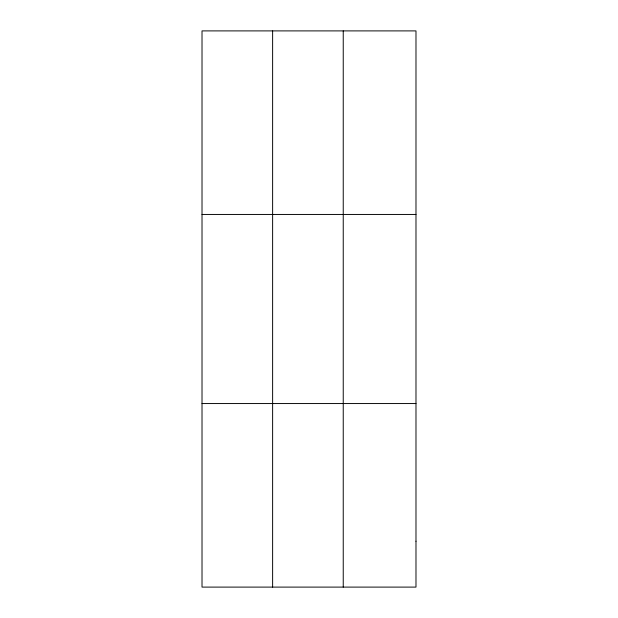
<?xml version="1.0" encoding="UTF-8"?>
<svg xmlns="http://www.w3.org/2000/svg" width="618" height="618" viewBox="0 0 618 618"><rect width="100%" height="100%" fill="white"/><g stroke="black" fill="none" stroke-linecap="round" stroke-linejoin="round"><path stroke-width="0.93" d="M272.623 587.1L272.623 30.9M343.237 587.1L343.237 30.9M202.016 214.446L415.984 214.446M202.016 403.554L415.984 403.554M415.984 541.213L415.984 587.1L202.016 587.1L202.016 30.9L415.984 30.9L415.984 541.213"/></g></svg>
